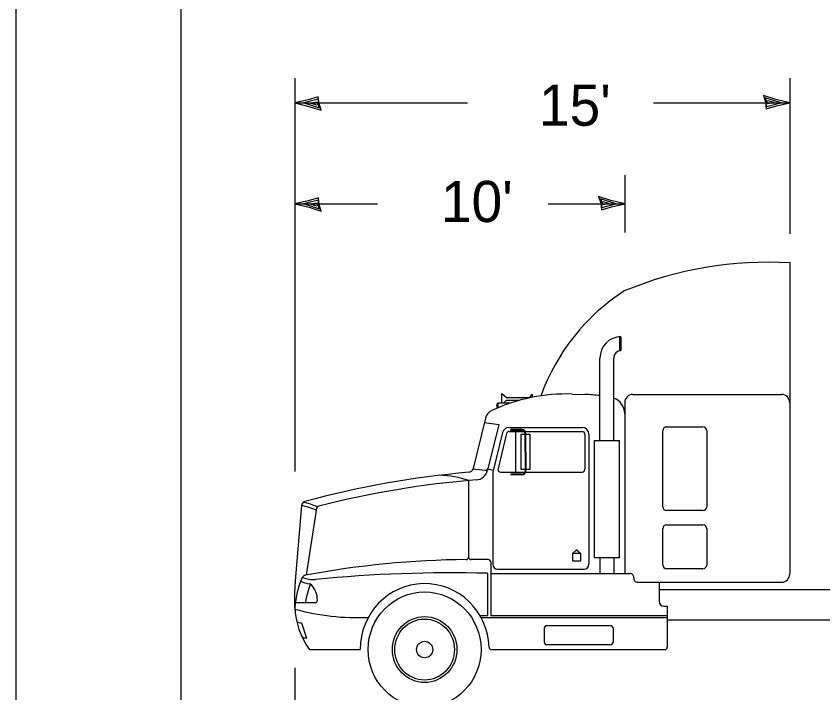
# Model space of a CAD drawing. Extents: x 2145173 to 2147094, y 2149363 to 2149822.
# Drawn here: x 2146575.8 to 2146603.81, y 2149671.61 to 2149695.11 of the extents above; entities that cross this region are included whole.
import ezdxf

# ---------------------------------------------------------------- set-up
doc = ezdxf.new("R2010")
doc.units = 0
for name, color, linetype in [('Design_EX_Roadway Dimensions', 7, 'Continuous'), ('Sheets_General Details', 7, 'Continuous'), ('Topo_Building', 7, 'Continuous')]:
    doc.layers.add(name, color=color, linetype=linetype)

msp = doc.modelspace()

# ---------------------------------------------------------------- linework, layer by layer
at = {"layer": 'Design_EX_Roadway Dimensions'}
for p, q in [((2146585.479, 2149692.958), (2146585.479, 2149679.302)), ((2146585.479, 2149692.958), (2146585.479, 2149679.302)), ((2146602.656, 2149692.958), (2146602.656, 2149687.557)), ((2146585.479, 2149692.099), (2146591.466, 2149692.099)), ((2146597.928, 2149692.099), (2146602.656, 2149692.099)), ((2146596.932, 2149689.59), (2146596.932, 2149687.598)), ((2146585.479, 2149688.594), (2146588.344, 2149688.594)), ((2146594.265, 2149688.594), (2146596.932, 2149688.594)), ((2146594.265, 2149688.594), (2146596.932, 2149688.594)), ((2146585.479, 2149672.477), (2146585.479, 2149663.744))]:
    msp.add_line(p, q, dxfattribs=at)
for points in [[(2146586.32, 2149692.079), (2146586.292, 2149692.303), (2146585.937, 2149692.205), (2146585.479, 2149692.099), (2146585.967, 2149691.978), (2146586.395, 2149691.845), (2146586.32, 2149692.079), (2146586.283, 2149692.225), (2146585.788, 2149692.097), (2146586.329, 2149691.928), (2146586.249, 2149692.12), (2146586.022, 2149692.092), (2146586.239, 2149692.033)], [(2146601.816, 2149692.12), (2146601.843, 2149691.895), (2146602.198, 2149691.994), (2146602.656, 2149692.099), (2146602.169, 2149692.221), (2146601.74, 2149692.353), (2146601.816, 2149692.12), (2146601.853, 2149691.973), (2146602.347, 2149692.102), (2146601.807, 2149692.271), (2146601.887, 2149692.079), (2146602.114, 2149692.106), (2146601.896, 2149692.166)], [(2146586.322, 2149688.571), (2146586.294, 2149688.798), (2146585.937, 2149688.699), (2146585.479, 2149688.594), (2146585.969, 2149688.475), (2146586.395, 2149688.34), (2146586.322, 2149688.571), (2146586.285, 2149688.722), (2146585.791, 2149688.594), (2146586.331, 2149688.422), (2146586.249, 2149688.614), (2146586.024, 2149688.587), (2146586.239, 2149688.527)], [(2146586.322, 2149688.571), (2146586.294, 2149688.798), (2146585.937, 2149688.699), (2146585.479, 2149688.594), (2146585.969, 2149688.475), (2146586.395, 2149688.34), (2146586.322, 2149688.571), (2146586.285, 2149688.722), (2146585.791, 2149688.594), (2146586.331, 2149688.422), (2146586.249, 2149688.614), (2146586.024, 2149688.587), (2146586.239, 2149688.527)], [(2146596.094, 2149688.617), (2146596.122, 2149688.39), (2146596.474, 2149688.488), (2146596.932, 2149688.594), (2146596.447, 2149688.713), (2146596.016, 2149688.848), (2146596.094, 2149688.617), (2146596.131, 2149688.466), (2146596.625, 2149688.594), (2146596.085, 2149688.766), (2146596.163, 2149688.573), (2146596.392, 2149688.601), (2146596.172, 2149688.66)], [(2146596.094, 2149688.617), (2146596.122, 2149688.39), (2146596.474, 2149688.488), (2146596.932, 2149688.594), (2146596.447, 2149688.713), (2146596.016, 2149688.848), (2146596.094, 2149688.617), (2146596.131, 2149688.466), (2146596.625, 2149688.594), (2146596.085, 2149688.766), (2146596.163, 2149688.573), (2146596.392, 2149688.601), (2146596.172, 2149688.66)]]:
    msp.add_lwpolyline(points, dxfattribs=at)
at = {"layer": 'Sheets_General Details'}
for points in [[(2146575.803, 2149781.285), (2146770.424, 2149781.285), (2146770.424, 2149655.354), (2146575.803, 2149655.354)], [(2146581.527, 2149775.561), (2146764.7, 2149775.561), (2146764.7, 2149661.078), (2146581.527, 2149661.078)]]:
    msp.add_lwpolyline(points, close=True, dxfattribs=at)
at = {"layer": 'Topo_Building'}
for p, q in [((2146602.656, 2149686.554), (2146602.656, 2149675.74)), ((2146602.656, 2149686.554), (2146602.656, 2149675.74)), ((2146596.749, 2149683.98), (2146596.749, 2149683.49)), ((2146596.749, 2149683.98), (2146596.749, 2149683.49)), ((2146596.797, 2149683.98), (2146596.797, 2149683.495)), ((2146596.797, 2149683.98), (2146596.797, 2149683.495)), ((2146596.069, 2149680.376), (2146596.069, 2149683.238)), ((2146596.069, 2149680.376), (2146596.069, 2149683.238)), ((2146596.547, 2149680.376), (2146596.547, 2149683.238)), ((2146596.547, 2149680.376), (2146596.547, 2149683.238)), ((2146592.66, 2149681.672), (2146592.66, 2149682.006)), ((2146592.66, 2149682.006), (2146592.827, 2149681.864)), ((2146592.66, 2149681.672), (2146592.66, 2149682.006)), ((2146592.66, 2149682.006), (2146592.827, 2149681.864)), ((2146593.635, 2149681.864), (2146593.717, 2149681.979)), ((2146593.635, 2149681.864), (2146593.717, 2149681.979)), ((2146593.717, 2149681.979), (2146593.717, 2149681.874)), ((2146593.717, 2149681.979), (2146593.717, 2149681.874)), ((2146595.105, 2149681.988), (2146595.545, 2149681.974)), ((2146595.105, 2149681.988), (2146595.545, 2149681.974)), ((2146597.211, 2149681.974), (2146602.368, 2149681.974)), ((2146597.211, 2149681.974), (2146602.368, 2149681.974)), ((2146592.522, 2149681.672), (2146592.522, 2149681.507)), ((2146592.95, 2149681.672), (2146592.522, 2149681.672)), ((2146592.522, 2149681.672), (2146592.522, 2149681.507)), ((2146592.95, 2149681.672), (2146592.522, 2149681.672)), ((2146592.715, 2149681.672), (2146592.827, 2149681.773)), ((2146592.715, 2149681.672), (2146592.827, 2149681.773)), ((2146592.827, 2149681.864), (2146593.635, 2149681.864)), ((2146592.827, 2149681.864), (2146593.635, 2149681.864)), ((2146592.827, 2149681.773), (2146593.271, 2149681.773)), ((2146592.827, 2149681.773), (2146593.271, 2149681.773)), ((2146596.928, 2149681.69), (2146596.928, 2149675.76)), ((2146596.928, 2149681.69), (2146596.928, 2149675.76)), ((2146592.092, 2149681.15), (2146591.664, 2149679.401)), ((2146592.092, 2149681.15), (2146591.664, 2149679.401)), ((2146592.055, 2149680.999), (2146592.554, 2149680.926)), ((2146592.055, 2149680.999), (2146592.554, 2149680.926)), ((2146592.554, 2149680.926), (2146592.17, 2149679.35)), ((2146592.554, 2149680.926), (2146592.17, 2149679.35)), ((2146592.916, 2149680.83), (2146595.448, 2149680.83)), ((2146592.916, 2149680.83), (2146595.448, 2149680.83)), ((2146598.381, 2149680.852), (2146599.641, 2149680.852)), ((2146598.381, 2149680.852), (2146599.641, 2149680.852)), ((2146592.689, 2149680.649), (2146592.348, 2149679.277)), ((2146592.689, 2149680.649), (2146592.348, 2149679.277)), ((2146592.827, 2149680.614), (2146592.531, 2149679.401)), ((2146592.827, 2149680.614), (2146592.531, 2149679.401)), ((2146592.918, 2149680.688), (2146593.443, 2149680.688)), ((2146592.918, 2149680.688), (2146593.443, 2149680.688)), ((2146592.971, 2149680.724), (2146592.971, 2149680.754)), ((2146593.36, 2149680.754), (2146592.971, 2149680.754)), ((2146592.971, 2149680.724), (2146592.971, 2149680.754)), ((2146593.36, 2149680.754), (2146592.971, 2149680.754)), ((2146593.36, 2149680.724), (2146592.971, 2149680.724)), ((2146593.36, 2149680.724), (2146592.971, 2149680.724)), ((2146593.136, 2149680.688), (2146593.136, 2149679.277)), ((2146593.136, 2149680.688), (2146593.136, 2149679.277)), ((2146593.328, 2149680.596), (2146593.47, 2149680.596)), ((2146593.328, 2149679.364), (2146593.328, 2149680.596)), ((2146593.328, 2149680.596), (2146593.47, 2149680.596)), ((2146593.328, 2149679.364), (2146593.328, 2149680.596)), ((2146593.47, 2149679.969), (2146593.47, 2149680.61)), ((2146593.47, 2149679.969), (2146593.47, 2149680.61)), ((2146593.477, 2149680.688), (2146595.448, 2149680.688)), ((2146593.477, 2149680.688), (2146595.448, 2149680.688)), ((2146593.5, 2149679.969), (2146593.5, 2149680.61)), ((2146593.5, 2149679.969), (2146593.5, 2149680.61)), ((2146593.5, 2149680.596), (2146593.633, 2149680.596)), ((2146593.5, 2149680.596), (2146593.633, 2149680.596)), ((2146593.633, 2149680.596), (2146593.633, 2149679.364)), ((2146593.633, 2149680.596), (2146593.633, 2149679.364)), ((2146595.545, 2149680.591), (2146595.545, 2149679.376)), ((2146595.545, 2149680.591), (2146595.545, 2149679.376)), ((2146595.687, 2149680.589), (2146595.687, 2149676.076)), ((2146595.687, 2149680.589), (2146595.687, 2149676.076)), ((2146598.246, 2149678.077), (2146598.246, 2149680.715)), ((2146598.246, 2149678.077), (2146598.246, 2149680.715)), ((2146599.776, 2149680.715), (2146599.776, 2149678.077)), ((2146599.776, 2149680.715), (2146599.776, 2149678.077)), ((2146593.47, 2149679.969), (2146593.47, 2149679.323)), ((2146593.47, 2149679.969), (2146593.47, 2149679.323)), ((2146593.5, 2149679.969), (2146593.5, 2149679.323)), ((2146593.5, 2149679.969), (2146593.5, 2149679.323)), ((2146591.661, 2149679.396), (2146592.087, 2149679.341)), ((2146591.661, 2149679.396), (2146592.087, 2149679.341)), ((2146592.179, 2149679.396), (2146592.367, 2149679.35)), ((2146592.179, 2149679.396), (2146592.367, 2149679.35)), ((2146592.348, 2149679.277), (2146592.348, 2149676.076)), ((2146592.348, 2149679.277), (2146592.348, 2149676.076)), ((2146592.623, 2149679.277), (2146593.461, 2149679.277)), ((2146592.623, 2149679.277), (2146593.461, 2149679.277)), ((2146593.36, 2149679.208), (2146592.971, 2149679.208)), ((2146592.971, 2149679.208), (2146592.971, 2149679.181)), ((2146593.36, 2149679.208), (2146592.971, 2149679.208)), ((2146592.971, 2149679.208), (2146592.971, 2149679.181)), ((2146593.36, 2149679.181), (2146592.971, 2149679.181)), ((2146593.36, 2149679.181), (2146592.971, 2149679.181)), ((2146593.47, 2149679.364), (2146593.328, 2149679.364)), ((2146593.47, 2149679.364), (2146593.328, 2149679.364)), ((2146593.493, 2149679.277), (2146595.448, 2149679.277)), ((2146593.493, 2149679.277), (2146595.448, 2149679.277)), ((2146593.633, 2149679.364), (2146593.5, 2149679.364)), ((2146593.633, 2149679.364), (2146593.5, 2149679.364)), ((2146591.51, 2149678.984), (2146591.51, 2149676.326)), ((2146591.51, 2149678.984), (2146591.51, 2149676.326)), ((2146585.704, 2149678.114), (2146585.491, 2149675.504)), ((2146585.704, 2149678.114), (2146585.491, 2149675.504)), ((2146586.235, 2149678.022), (2146585.871, 2149675.703)), ((2146586.235, 2149678.022), (2146585.871, 2149675.703)), ((2146599.641, 2149677.94), (2146598.381, 2149677.94)), ((2146599.641, 2149677.94), (2146598.381, 2149677.94)), ((2146598.381, 2149677.45), (2146599.641, 2149677.45)), ((2146598.381, 2149677.45), (2146599.641, 2149677.45)), ((2146598.246, 2149676.058), (2146598.246, 2149677.313)), ((2146598.246, 2149676.058), (2146598.246, 2149677.313)), ((2146599.776, 2149677.313), (2146599.776, 2149676.058)), ((2146599.776, 2149677.313), (2146599.776, 2149676.058)), ((2146595.114, 2149676.456), (2146595.256, 2149676.578)), ((2146595.114, 2149676.456), (2146595.256, 2149676.578)), ((2146595.256, 2149676.578), (2146595.403, 2149676.456)), ((2146595.256, 2149676.578), (2146595.403, 2149676.456)), ((2146592.193, 2149676.243), (2146591.595, 2149676.241)), ((2146592.193, 2149676.243), (2146591.595, 2149676.241)), ((2146592.275, 2149676.159), (2146592.275, 2149674.295)), ((2146592.275, 2149676.159), (2146592.275, 2149674.295)), ((2146596.069, 2149676.296), (2146596.069, 2149675.76)), ((2146596.069, 2149676.296), (2146596.069, 2149675.76)), ((2146596.547, 2149676.296), (2146596.547, 2149675.76)), ((2146596.547, 2149676.296), (2146596.547, 2149675.76)), ((2146592.165, 2149675.76), (2146592.165, 2149674.295)), ((2146592.165, 2149675.76), (2146592.165, 2149674.295)), ((2146592.275, 2149675.76), (2146597.106, 2149675.76)), ((2146592.275, 2149675.76), (2146597.106, 2149675.76)), ((2146592.515, 2149675.907), (2146595.517, 2149675.907)), ((2146592.515, 2149675.907), (2146595.517, 2149675.907)), ((2146599.641, 2149675.921), (2146598.381, 2149675.921)), ((2146599.641, 2149675.921), (2146598.381, 2149675.921)), ((2146597.372, 2149675.453), (2146598.123, 2149675.453)), ((2146597.372, 2149675.453), (2146598.123, 2149675.453)), ((2146598.123, 2149675.453), (2146602.375, 2149675.453)), ((2146598.123, 2149675.453), (2146598.123, 2149674.789)), ((2146598.123, 2149675.453), (2146602.375, 2149675.453)), ((2146598.123, 2149675.453), (2146598.123, 2149674.789)), ((2146598.123, 2149675.202), (2146615.959, 2149675.202)), ((2146598.123, 2149675.202), (2146615.959, 2149675.202)), ((2146585.479, 2149674.57), (2146585.479, 2149675.192)), ((2146585.479, 2149674.57), (2146585.479, 2149675.192)), ((2146585.495, 2149674.746), (2146586.18, 2149674.746)), ((2146585.495, 2149674.746), (2146586.18, 2149674.746)), ((2146598.29, 2149674.62), (2146598.407, 2149674.62)), ((2146598.29, 2149674.62), (2146598.407, 2149674.62)), ((2146598.407, 2149674.62), (2146598.407, 2149674.153)), ((2146598.407, 2149674.62), (2146598.407, 2149674.153)), ((2146591.902, 2149674.295), (2146592.165, 2149674.295)), ((2146591.902, 2149674.295), (2146592.165, 2149674.295)), ((2146591.943, 2149674.224), (2146598.407, 2149674.224)), ((2146591.943, 2149674.224), (2146598.407, 2149674.224)), ((2146592.275, 2149674.295), (2146598.407, 2149674.295)), ((2146592.275, 2149674.295), (2146598.407, 2149674.295)), ((2146598.407, 2149674.153), (2146608.442, 2149674.153)), ((2146598.407, 2149674.153), (2146598.407, 2149673.203)), ((2146598.407, 2149674.153), (2146608.442, 2149674.153)), ((2146598.407, 2149674.153), (2146598.407, 2149673.203)), ((2146585.713, 2149674.043), (2146585.885, 2149673.512)), ((2146585.713, 2149674.043), (2146585.885, 2149673.512)), ((2146594.136, 2149673.864), (2146594.136, 2149673.37)), ((2146594.136, 2149673.864), (2146594.136, 2149673.37)), ((2146594.221, 2149673.951), (2146596.438, 2149673.951)), ((2146594.221, 2149673.951), (2146596.438, 2149673.951)), ((2146596.522, 2149673.864), (2146596.522, 2149673.37)), ((2146596.522, 2149673.864), (2146596.522, 2149673.37)), ((2146596.438, 2149673.283), (2146594.221, 2149673.283)), ((2146596.438, 2149673.283), (2146594.221, 2149673.283)), ((2146585.988, 2149673.118), (2146587.744, 2149673.118)), ((2146585.988, 2149673.118), (2146587.744, 2149673.118)), ((2146592.305, 2149673.118), (2146598.322, 2149673.118)), ((2146592.305, 2149673.118), (2146598.322, 2149673.118))]:
    msp.add_line(p, q, dxfattribs=at)
for points in [[(2146595.877, 2149680.376), (2146596.735, 2149680.376), (2146596.735, 2149676.296), (2146595.877, 2149676.296)], [(2146595.877, 2149680.376), (2146596.735, 2149680.376), (2146596.735, 2149676.296), (2146595.877, 2149676.296)], [(2146595.403, 2149676.456), (2146595.114, 2149676.456), (2146595.114, 2149676.195), (2146595.403, 2149676.195)], [(2146595.403, 2149676.456), (2146595.114, 2149676.456), (2146595.114, 2149676.195), (2146595.403, 2149676.195)]]:
    msp.add_lwpolyline(points, close=True, dxfattribs=at)
for centre, major_axis, start_param, end_param in [((2146601.874, 2149673.14), (0, 13.423), 6.223703, 6.670675), ((2146601.874, 2149673.14), (0, 13.423), 6.223703, 6.670675), ((2146600.714, 2149679.382), (0, 7.306), 0.560925, 1.216091), ((2146600.714, 2149679.382), (0, 7.306), 0.560925, 1.216091), ((2146596.797, 2149683.237), (0, 0.744), 0, 1.570796), ((2146596.797, 2149683.237), (0, 0.744), 0, 1.570796), ((2146596.797, 2149683.237), (0, 0.256), 0, 1.570796), ((2146596.797, 2149683.237), (0, 0.256), 0, 1.570796), ((2146594.917, 2149675.52), (0, 6.471), 6.253636, 6.707568), ((2146594.917, 2149675.52), (0, 6.471), 6.253636, 6.707568), ((2146595.377, 2149676.253), (0, 5.724), 6.15923, 6.253019), ((2146595.377, 2149676.253), (0, 5.724), 6.15923, 6.253019), ((2146597.206, 2149681.689), (0, 0.286), 0, 1.570796), ((2146597.206, 2149681.689), (0, 0.286), 0, 1.570796), ((2146602.375, 2149681.689), (0, 0.286), 4.712389, 6.283185), ((2146602.375, 2149681.689), (0, 0.286), 4.712389, 6.283185), ((2146592.574, 2149681.589), (0, 0.0984), 0.577951, 2.563642), ((2146592.574, 2149681.589), (0, 0.0984), 0.577951, 2.563642), ((2146596.367, 2149681.304), (0, 0.572), 4.712389, 5.957456), ((2146596.367, 2149681.304), (0, 0.572), 4.712389, 5.957456), ((2146592.473, 2149681.052), (0, 0.401), 0.424383, 1.324977), ((2146592.473, 2149681.052), (0, 0.401), 0.424383, 1.324977), ((2146592.918, 2149680.589), (0, 0.242), 0, 1.323039), ((2146592.918, 2149680.589), (0, 0.242), 0, 1.323039), ((2146595.449, 2149680.589), (0, 0.242), 4.712389, 6.283185), ((2146595.449, 2149680.589), (0, 0.242), 4.712389, 6.283185), ((2146598.382, 2149680.715), (0, 0.137), 0, 1.570796), ((2146598.382, 2149680.715), (0, 0.137), 0, 1.570796), ((2146599.641, 2149680.715), (0, 0.137), 4.712389, 6.283185), ((2146599.641, 2149680.715), (0, 0.137), 4.712389, 6.283185), ((2146592.919, 2149680.591), (0, 0.0973), 0, 1.325991), ((2146592.919, 2149680.591), (0, 0.0973), 0, 1.325991), ((2146593.36, 2149680.611), (0, 0.143), 4.712389, 6.283185), ((2146593.36, 2149680.611), (0, 0.143), 4.712389, 6.283185), ((2146593.36, 2149680.611), (0, 0.114), 4.712389, 6.283185), ((2146593.36, 2149680.611), (0, 0.114), 4.712389, 6.283185), ((2146595.449, 2149680.591), (0, 0.0973), 4.712389, 6.283185), ((2146595.449, 2149680.591), (0, 0.0973), 4.712389, 6.283185), ((2146591.5, 2149679.442), (0, 0.172), 3.224917, 4.466642), ((2146591.5, 2149679.442), (0, 0.172), 3.224917, 4.466642), ((2146592.1, 2149679.425), (0, -0.0859), 6.152471, 7.607623), ((2146592.1, 2149679.425), (0, -0.0859), 6.152471, 7.607623), ((2146592.622, 2149679.376), (0, 0.0973), 1.324861, 3.141593), ((2146592.622, 2149679.376), (0, 0.0973), 1.324861, 3.141593), ((2146594.233, 2149645.985), (0, 33.401), 0.083324, 0.260241), ((2146594.233, 2149645.985), (0, 33.401), 0.083324, 0.260241), ((2146590.387, 2149675.555), (0, 3.616), 5.959593, 6.249064), ((2146590.387, 2149675.555), (0, 3.616), 5.959593, 6.249064), ((2146591.734, 2149679.461), (0, 0.458), 3.217779, 4.465993), ((2146591.734, 2149679.461), (0, 0.458), 3.217779, 4.465993), ((2146593.36, 2149679.324), (0, -0.114), 0, 1.570796), ((2146593.36, 2149679.324), (0, -0.143), 0, 1.570796), ((2146593.36, 2149679.324), (0, -0.114), 0, 1.570796), ((2146593.36, 2149679.324), (0, -0.143), 0, 1.570796), ((2146595.449, 2149679.376), (0, -0.0973), 0, 1.570796), ((2146595.449, 2149679.376), (0, -0.0973), 0, 1.570796), ((2146594.233, 2149645.985), (0, 33.115), 0.076186, 0.247568), ((2146594.233, 2149645.985), (0, 33.115), 0.076186, 0.247568), ((2146585.871, 2149678.096), (0, 0.172), 0.260241, 1.505643), ((2146585.871, 2149678.096), (0, 0.172), 0.260241, 1.505643), ((2146585.493, 2149676.477), (0, 1.65), 5.813353, 6.151865), ((2146585.493, 2149676.477), (0, 1.65), 5.813353, 6.151865), ((2146585.493, 2149676.477), (0, 1.774), 5.82567, 6.125456), ((2146585.493, 2149676.477), (0, 1.774), 5.82567, 6.125456), ((2146586.318, 2149678.007), (0, 0.0859), 0.247568, 1.41152), ((2146586.318, 2149678.007), (0, 0.0859), 0.247568, 1.41152), ((2146598.382, 2149678.077), (0, -0.137), 4.712389, 6.283185), ((2146598.382, 2149678.077), (0, -0.137), 4.712389, 6.283185), ((2146599.641, 2149678.077), (0, 0.137), 3.141593, 4.712389), ((2146599.641, 2149678.077), (0, 0.137), 3.141593, 4.712389), ((2146598.382, 2149677.311), (0, 0.137), 0, 1.570796), ((2146598.382, 2149677.311), (0, 0.137), 0, 1.570796), ((2146599.641, 2149677.311), (0, 0.137), 4.712389, 6.283185), ((2146599.641, 2149677.311), (0, 0.137), 4.712389, 6.283185), ((2146591.427, 2149676.326), (0, 0.0859), 3.150497, 4.712389), ((2146591.427, 2149676.326), (0, 0.0859), 3.150497, 4.712389), ((2146591.595, 2149676.327), (0, -0.0859), 4.712389, 6.289057), ((2146591.595, 2149676.327), (0, -0.0859), 4.712389, 6.289057), ((2146591.719, 2149642.771), (0, 33.471), 0.008905, 0.180334), ((2146591.719, 2149642.771), (0, 33.471), 0.008905, 0.180334), ((2146592.192, 2149676.158), (0, 0.0859), 4.712389, 6.288019), ((2146592.192, 2149676.158), (0, 0.0859), 4.712389, 6.288019), ((2146592.515, 2149676.077), (0, -0.172), 4.712389, 6.283185), ((2146592.515, 2149676.077), (0, -0.172), 4.712389, 6.283185), ((2146595.517, 2149676.077), (0, 0.172), 3.141593, 4.712389), ((2146595.517, 2149676.077), (0, 0.172), 3.141593, 4.712389), ((2146598.382, 2149676.059), (0, -0.137), 4.712389, 6.283185), ((2146598.382, 2149676.059), (0, -0.137), 4.712389, 6.283185), ((2146599.641, 2149676.059), (0, 0.137), 3.141593, 4.712389), ((2146599.641, 2149676.059), (0, 0.137), 3.141593, 4.712389), ((2146590.927, 2149625.506), (0, 50.276), 6.257975, 6.379655), ((2146590.927, 2149625.506), (0, 50.276), 6.257975, 6.379655), ((2146597.106, 2149675.624), (0, 0.137), 4.59126, 6.283185), ((2146597.106, 2149675.624), (0, 0.137), 4.59126, 6.283185), ((2146589.117, 2149675.193), (0, 3.721), 1.487222, 1.570796), ((2146589.117, 2149675.193), (0, 3.721), 1.487222, 1.570796), ((2146588.449, 2149674.369), (0, 3.045), 1.154966, 1.49897), ((2146588.449, 2149674.369), (0, 3.045), 1.154966, 1.49897), ((2146586.11, 2149676.464), (0, -1.072), 5.859548, 6.162613), ((2146586.11, 2149676.464), (0, -1.072), 5.859548, 6.162613), ((2146585.879, 2149675.53), (0, 0.172), 0.180334, 1.154966), ((2146585.879, 2149675.53), (0, 0.172), 0.180334, 1.154966), ((2146586.11, 2149676.464), (0, -0.919), 5.855732, 6.373368), ((2146586.11, 2149676.464), (0, -0.919), 5.855732, 6.373368), ((2146597.373, 2149675.591), (0, 0.137), 1.453688, 3.141593), ((2146597.373, 2149675.591), (0, 0.137), 1.453688, 3.141593), ((2146602.375, 2149675.74), (0, -0.286), 0, 1.570796), ((2146602.375, 2149675.74), (0, -0.286), 0, 1.570796), ((2146588.449, 2149674.369), (0, 2.687), 1.181564, 1.429666), ((2146588.449, 2149674.369), (0, 2.687), 1.181564, 1.429666), ((2146585.97, 2149675.285), (0, -0.114), 2.328287, 3.020445), ((2146585.97, 2149675.285), (0, -0.114), 2.328287, 3.020445), ((2146585.491, 2149674.822), (0, -0.789), 1.584451, 2.328466), ((2146585.491, 2149674.822), (0, -0.789), 1.584451, 2.328466), ((2146589.982, 2149673.117), (0, 2.29), 4.748541, 7.853982), ((2146589.982, 2149673.117), (0, 2.29), 4.748541, 7.853982), ((2146586.178, 2149674.832), (0, -0.0859), 0, 1.584481), ((2146586.178, 2149674.832), (0, -0.0859), 0, 1.584481), ((2146598.29, 2149674.791), (0, -0.172), 4.712389, 6.283185), ((2146598.29, 2149674.791), (0, -0.172), 4.712389, 6.283185), ((2146587.997, 2149674.668), (0, -2.576), 4.743671, 5.358667), ((2146587.997, 2149674.668), (0, -2.576), 4.743671, 5.358667), ((2146587.671, 2149682.81), (0, -8.586), 6.019466, 6.325585), ((2146587.671, 2149682.81), (0, -8.586), 6.019466, 6.325585), ((2146585.839, 2149675.107), (0, -1.072), 5.998811, 6.162613), ((2146585.839, 2149675.107), (0, -1.072), 5.998811, 6.162613), ((2146594.221, 2149673.864), (0, -0.0859), 3.141593, 4.712389), ((2146594.221, 2149673.864), (0, -0.0859), 3.141593, 4.712389), ((2146596.438, 2149673.864), (0, 0.0859), 4.712389, 6.283185), ((2146596.438, 2149673.864), (0, 0.0859), 4.712389, 6.283185), ((2146586.011, 2149674.578), (0, -1.072), 6.012515, 6.162613), ((2146586.011, 2149674.578), (0, -1.072), 6.012515, 6.162613), ((2146594.221, 2149673.369), (0, -0.0859), 4.712389, 6.283185), ((2146594.221, 2149673.369), (0, -0.0859), 4.712389, 6.283185), ((2146596.438, 2149673.369), (0, -0.0859), 0, 1.570796), ((2146596.438, 2149673.369), (0, -0.0859), 0, 1.570796), ((2146592.303, 2149673.203), (0, 0.0859), 1.606949, 3.141593), ((2146592.303, 2149673.203), (0, 0.0859), 1.606949, 3.141593), ((2146598.322, 2149673.203), (0, 0.0859), 3.141593, 4.712389), ((2146598.322, 2149673.203), (0, 0.0859), 3.141593, 4.712389)]:
    msp.add_ellipse(centre, major_axis=major_axis, ratio=0.9779, start_param=start_param, end_param=end_param, dxfattribs=at)
for centre, major_axis in [((2146595.257, 2149676.578), (0, 0.00687)), ((2146595.257, 2149676.578), (0, 0.00687)), ((2146589.982, 2149673.117), (0, 2.003)), ((2146589.982, 2149673.117), (0, 2.003)), ((2146589.982, 2149673.117), (0, 1.145)), ((2146589.982, 2149673.117), (0, 1.145)), ((2146589.982, 2149673.117), (0, 1.059)), ((2146589.982, 2149673.117), (0, 1.059)), ((2146589.982, 2149673.117), (0, 0.286)), ((2146589.982, 2149673.117), (0, 0.286))]:
    msp.add_ellipse(centre, major_axis=major_axis, ratio=0.9779, dxfattribs=at)

# ---------------------------------------------------------------- texts
at = {"layer": 'Design_EX_Roadway Dimensions'}
for s, p in [("15'", (2146593.95, 2149691.305)), ("10'", (2146590.547, 2149687.96))]:
    msp.add_text(s, height=1.431, dxfattribs=at).set_placement(p)

doc.saveas('drawing.dxf')
